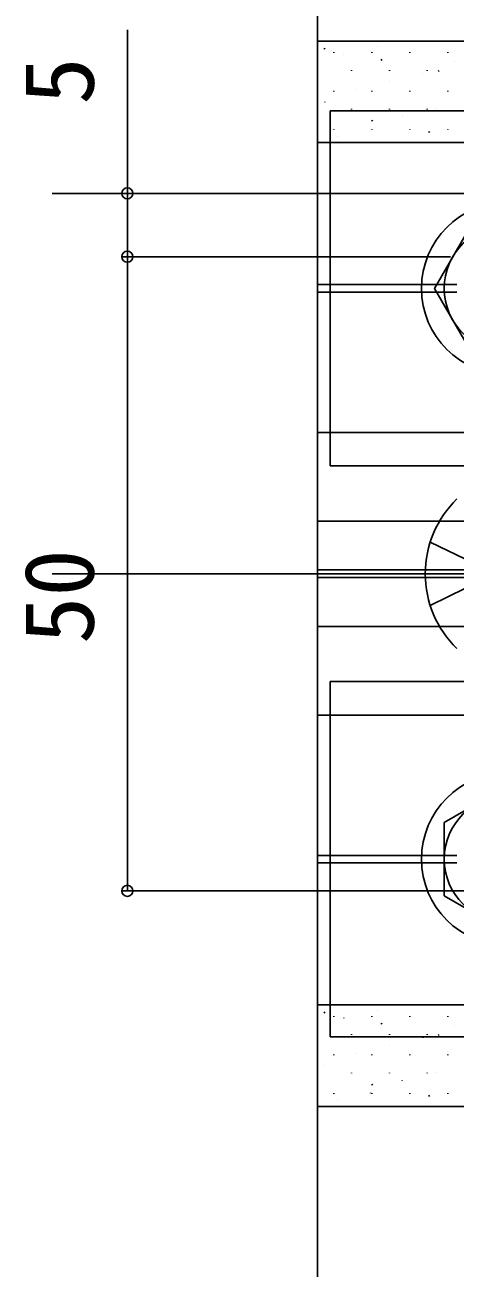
# Model space of a CAD drawing. Units: millimetres, scale not verified. Extents: x -875 to 875, y -1300 to 1294.
# Drawn here: x -743.9 to -676, y -1149.9 to -953.9 of the extents above; entities that cross this region are included whole.
import ezdxf
from ezdxf.enums import TextEntityAlignment as Align

# ---------------------------------------------------------------- set-up
doc = ezdxf.new("R2010")
doc.units = ezdxf.units.MM
doc.header["$LTSCALE"] = 8
for name, color, linetype in [('0-3_YKK_12', 2, 'Continuous'), ('0-4_YKK_13', 4, 'Continuous'), ('0-6_YKK_D', 6, 'Continuous'), ('0-8_YSS_K', 3, 'Continuous')]:
    doc.layers.add(name, color=color, linetype=linetype)
doc.styles.add('ＭＳ ゴシック', font='')
doc.styles.get('ＭＳ ゴシック').set_extended_font_data('MS Gothic')

msp = doc.modelspace()

# ---------------------------------------------------------------- linework, layer by layer
at = {"layer": '0-3_YKK_12'}
msp.add_line((-739.59, -980.448), (-543.699, -980.448), dxfattribs=at)
at = {"layer": '0-4_YKK_13'}
for p, q in [((-697.75, -1159.358), (-697.75, -919.745)), ((-696.599, -957.713), (-696.71, -957.546)), ((-695.152, -958.296), (-695.152, -958.196)), ((-693.585, -958.515), (-693.591, -958.496)), ((-689.172, -958.296), (-689.172, -958.196)), ((-688.327, -957.317), (-688.333, -957.298)), ((-683.192, -958.296), (-683.192, -958.196)), ((-677.212, -958.296), (-677.212, -958.196)), ((-687.593, -959.482), (-687.703, -959.315)), ((-676.136, -959.654), (-676.142, -959.635)), ((-692.402, -961.146), (-692.402, -961.046)), ((-686.422, -961.146), (-686.422, -961.046)), ((-681.126, -961.606), (-681.133, -961.587)), ((-680.442, -961.146), (-680.442, -961.046)), ((-678.586, -961.251), (-678.697, -961.084)), ((-695.152, -964.376), (-695.152, -964.276)), ((-691.608, -964.096), (-691.615, -964.077)), ((-689.172, -964.376), (-689.172, -964.276)), ((-686.384, -962.803), (-686.391, -962.785)), ((-683.192, -964.376), (-683.192, -964.276)), ((-677.212, -964.376), (-677.212, -964.276)), ((-696.599, -966.047), (-696.606, -966.029)), ((-692.402, -967.226), (-692.402, -967.126)), ((-686.422, -967.226), (-686.422, -967.126)), ((-684.408, -968.384), (-684.415, -968.365)), ((-680.442, -967.226), (-680.442, -967.126)), ((-679.184, -967.092), (-679.19, -967.073)), ((-695.152, -970.456), (-695.152, -970.356)), ((-689.399, -970.336), (-689.405, -970.317)), ((-689.071, -969.087), (-689.181, -968.92)), ((-689.172, -970.456), (-689.172, -970.356)), ((-683.192, -970.456), (-683.192, -970.356)), ((-677.212, -970.456), (-677.212, -970.356)), ((-577.75, -972.448), (-697.75, -972.448)), ((-694.656, -971.534), (-694.663, -971.515)), ((-680.064, -970.856), (-680.175, -970.689)), ((-675.75, -994.848), (-697.75, -994.848)), ((-675.75, -996.048), (-697.75, -996.048)), ((-697.75, -1018.148), (-577.75, -1018.148)), ((-697.75, -1032.148), (-577.75, -1032.148)), ((-643.901, -1039.848), (-697.75, -1039.848)), ((-643.901, -1041.048), (-697.75, -1041.048)), ((-685.75, -1040.448), (-649.75, -1040.448)), ((-697.75, -1048.748), (-577.75, -1048.748)), ((-697.75, -1062.748), (-577.75, -1062.748)), ((-675.75, -1084.848), (-697.75, -1084.848)), ((-675.75, -1086.048), (-697.75, -1086.048)), ((-577.75, -1108.448), (-697.75, -1108.448)), ((-696.599, -1109.713), (-696.71, -1109.546)), ((-688.327, -1109.317), (-688.333, -1109.298)), ((-695.152, -1110.296), (-695.152, -1110.196)), ((-693.585, -1110.515), (-693.591, -1110.496)), ((-689.172, -1110.296), (-689.172, -1110.196)), ((-687.593, -1111.482), (-687.703, -1111.315)), ((-683.192, -1110.296), (-683.192, -1110.196)), ((-677.212, -1110.296), (-677.212, -1110.196)), ((-676.136, -1111.654), (-676.142, -1111.635)), ((-692.402, -1113.146), (-692.402, -1113.046)), ((-686.422, -1113.146), (-686.422, -1113.046)), ((-681.126, -1113.606), (-681.133, -1113.587)), ((-680.442, -1113.146), (-680.442, -1113.046)), ((-678.586, -1113.251), (-678.697, -1113.084)), ((-686.384, -1114.803), (-686.391, -1114.785)), ((-695.152, -1116.376), (-695.152, -1116.276)), ((-691.608, -1116.096), (-691.615, -1116.077)), ((-689.172, -1116.376), (-689.172, -1116.276)), ((-683.192, -1116.376), (-683.192, -1116.276)), ((-677.212, -1116.376), (-677.212, -1116.276)), ((-696.599, -1118.047), (-696.606, -1118.029)), ((-692.402, -1119.226), (-692.402, -1119.126)), ((-686.422, -1119.226), (-686.422, -1119.126)), ((-680.442, -1119.226), (-680.442, -1119.126)), ((-679.184, -1119.092), (-679.19, -1119.073)), ((-689.071, -1121.087), (-689.181, -1120.92)), ((-684.408, -1120.384), (-684.415, -1120.365)), ((-695.152, -1122.456), (-695.152, -1122.356)), ((-689.399, -1122.336), (-689.405, -1122.317)), ((-689.172, -1122.456), (-689.172, -1122.356)), ((-683.192, -1122.456), (-683.192, -1122.356)), ((-680.064, -1122.856), (-680.175, -1122.689)), ((-677.212, -1122.456), (-677.212, -1122.356)), ((-694.656, -1123.534), (-694.663, -1123.515))]:
    msp.add_line(p, q, dxfattribs=at)
for points in [[(-697.75, -972.448), (-697.75, -956.448), (-577.75, -956.448), (-577.75, -972.448)], [(-695.75, -1023.448), (-639.75, -1023.448), (-639.75, -967.448), (-695.75, -967.448)], [(-673.524, -985.448), (-679.297, -995.448), (-673.524, -1005.448), (-661.976, -1005.448), (-656.203, -995.448), (-661.976, -985.448)], [(-695.75, -1113.448), (-639.75, -1113.448), (-639.75, -1057.448), (-695.75, -1057.448)], [(-657.75, -1079.675), (-667.75, -1073.901), (-677.75, -1079.675), (-677.75, -1091.222), (-667.75, -1096.995), (-657.75, -1091.222)], [(-697.75, -1124.448), (-697.75, -1108.448), (-577.75, -1108.448), (-577.75, -1124.448)]]:
    msp.add_lwpolyline(points, close=True, dxfattribs=at)
for points in [[(-679.972, -1035.448), (-674.416, -1038.158), (-673.199, -1040.448)], [(-679.972, -1045.448), (-674.416, -1042.738), (-673.199, -1040.448)]]:
    msp.add_lwpolyline(points, dxfattribs=at)
for centre, radius in [((-667.75, -995.448), 13.6), ((-667.75, -995.448), 10), ((-667.75, -1085.448), 13.6), ((-667.75, -1085.448), 10)]:
    msp.add_circle(centre, radius, dxfattribs=at)
msp.add_arc((-664.285, -1040.448), 16.465, 134.2189, 225.7811, dxfattribs=at)
at = {"layer": '0-6_YKK_D'}
for p, q in [((-703.399, -980.448), (-728.75, -980.448)), ((-676.75, -990.448), (-728.75, -990.448)), ((-676.75, -990.448), (-728.75, -990.448)), ((-727.75, -990.448), (-727.75, -1090.448)), ((-668.15, -1090.448), (-728.75, -1090.448))]:
    msp.add_line(p, q, dxfattribs=at)
msp.add_lwpolyline([(-727.75, -990.448), (-727.75, -980.448), (-727.75, -954.676)], dxfattribs=at)
for centre in [(-727.75, -980.448), (-727.75, -990.448), (-727.75, -990.448), (-727.75, -1090.448)]:
    msp.add_circle(centre, 0.875, dxfattribs=at)
at = {"layer": '0-8_YSS_K'}
msp.add_line((-739.59, -1040.448), (-543.699, -1040.448), dxfattribs=at)

# ---------------------------------------------------------------- texts
at = {"layer": '0-6_YKK_D', "style": 'ＭＳ ゴシック'}
for s, p in [('5', (-729.75, -966.477)), ('50', (-729.75, -1051.528))]:
    msp.add_text(s, height=11, rotation=90, dxfattribs=at).set_placement(p, align=Align.BOTTOM_LEFT)

doc.saveas('drawing.dxf')
